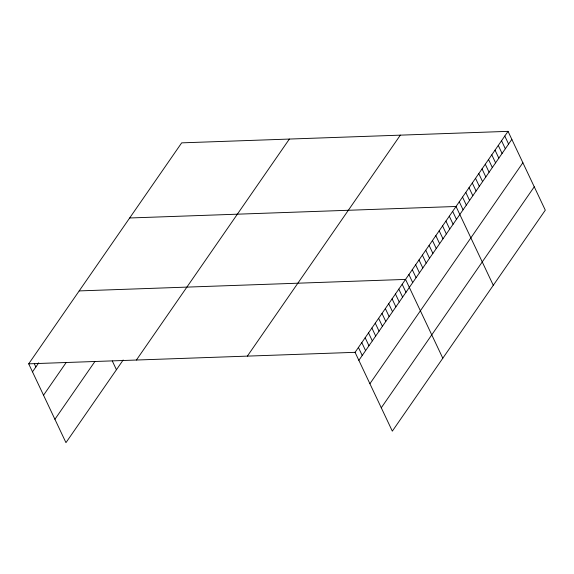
<?xml version="1.0" encoding="UTF-8"?>
<svg xmlns="http://www.w3.org/2000/svg" width="574" height="574" viewBox="0 0 574 574"><rect width="100%" height="100%" fill="white"/><g stroke="black" fill="none" stroke-linecap="round" stroke-linejoin="round"><path stroke-width="0.86" d="M123.166 360.006L65.96 442.647L28.7 363.83L181.678 142.854L508.04 131.353L545.3 210.17L392.322 431.146L355.069 352.328L508.04 131.353M32.488 371.852L38.738 362.825M43.531 395.213L66.132 362.574M54.91 419.285L94.818 361.642M136.404 360.034L289.375 139.059M247.365 356.124L400.343 135.148M358.858 360.35L511.836 139.367M369.9 383.712L522.878 162.729M381.279 407.784L534.258 186.801M129.667 217.984L456.029 206.482L493.288 285.3M79.183 290.91L405.553 279.409L442.805 358.226M28.7 363.83L355.069 352.328M504.79 136.045L508.586 144.067M501.54 140.745L505.335 148.759M498.289 145.437L502.085 153.459M495.039 150.137L498.828 158.151M491.789 154.829L495.577 162.851M488.539 159.522L492.327 167.543M485.288 164.221L489.077 172.236M482.038 168.914L485.826 176.935M478.788 173.613L482.576 181.628M475.537 178.306L479.326 186.328M472.287 183.006L476.076 191.02M469.037 187.698L472.825 195.72M465.787 192.398L469.575 200.412M462.536 197.09L466.325 205.112M459.279 201.79L463.075 209.804M452.664 211.347L456.459 219.361M449.299 216.204L453.094 224.226M445.933 221.069L449.722 229.083M442.568 225.926L446.357 233.948M439.203 230.791L442.992 238.813M435.838 235.656L439.627 243.67M432.473 240.513L436.262 248.535M429.108 245.378L432.896 253.392M425.743 250.235L429.531 258.257M422.378 255.1L426.166 263.114M419.013 259.957L422.801 267.979M415.648 264.822L419.436 272.844M412.283 269.687L416.071 277.701M408.918 274.544L412.706 282.566M402.187 284.266L405.976 292.288M398.815 289.131L402.611 297.145M395.45 293.988L399.246 302.01M392.085 298.853L395.881 306.868M388.72 303.718L392.516 311.732M385.355 308.575L389.143 316.597M381.99 313.44L385.778 321.454M378.625 318.297L382.413 326.319M375.26 323.162L379.048 331.176M371.895 328.019L375.683 336.041M368.53 332.884L372.318 340.899M365.164 337.749L368.953 345.763M361.799 342.606L365.588 350.628M358.434 347.471L362.223 355.485M112.296 360.967L116.436 369.728M34.34 363.78L35.853 366.987"/></g></svg>
